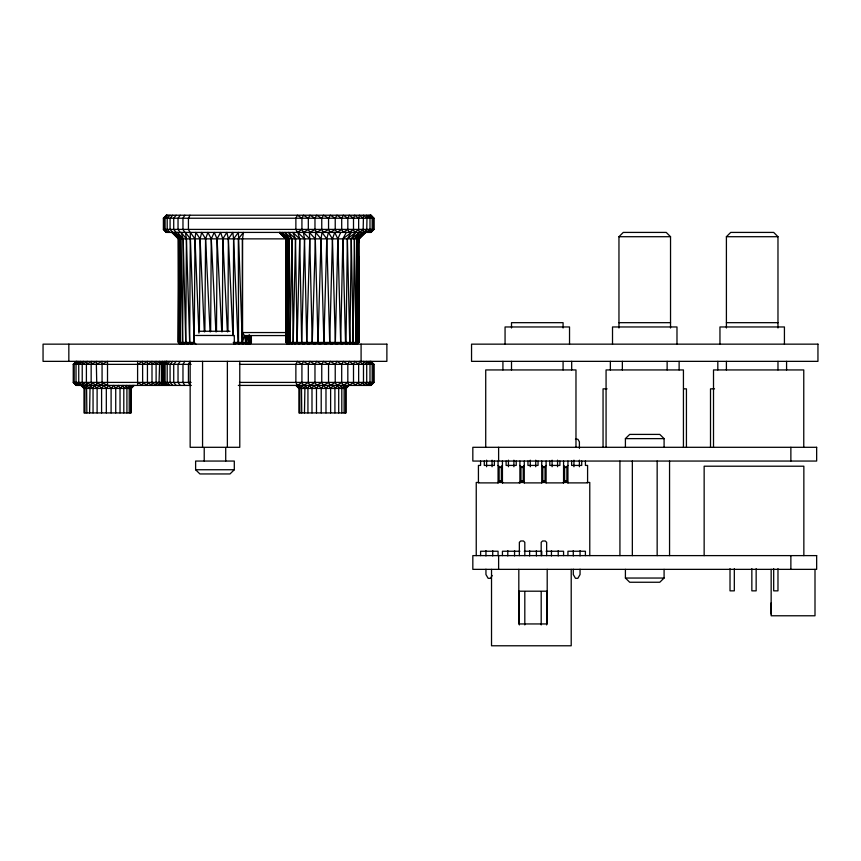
<?xml version="1.0" encoding="UTF-8"?>
<svg xmlns="http://www.w3.org/2000/svg" width="861" height="861" viewBox="0 0 861 861"><rect width="100%" height="100%" fill="white"/><g stroke="black" fill="none" stroke-linecap="round" stroke-linejoin="round"><path stroke-width="1.29" d="M249.776 344.152L251.38 342.441L251.38 335.715M340.73 232.416L337.846 238.863L335.36 342.441L330.958 344.152L329.72 342.441L326.793 238.863L322.025 232.416L321.024 238.863L318.01 342.441L313.867 344.152L312.242 342.441L309.756 238.863L303.395 232.416L304.514 238.863L301.662 342.441L298.832 344.152L297.099 342.441L295.506 238.863L288.532 232.416L291.954 238.863L290.06 342.441L291.793 344.152L293.203 342.441L291.954 238.863L284.969 232.416L289.156 238.863L287.757 342.441L289.479 344.152L290.06 342.441L289.156 238.863L282.236 232.416L287.187 238.863L286.347 342.441L288.069 344.152L287.187 238.863L280.406 232.416L286.1 238.863L286.347 342.441L287.596 344.152L285.874 342.441L285.884 335.715M362.481 234.257L358.563 238.863L365.15 232.416L358.94 238.863L358.822 342.441L285.874 342.441L285.917 238.863L279.588 232.416L286.638 238.863L281.482 233.331M178.657 255.007L178.431 342.441L180.153 344.152L178.905 342.441L178.453 238.863L172.114 232.416L179.142 238.863L180.627 344.152L178.905 342.441L179.142 238.863L173.007 232.416L180.724 238.863L182.618 342.441L182.037 344.152L180.315 342.441L180.724 238.863L174.848 232.416L183.178 238.863L185.761 342.441L184.351 344.152L182.618 342.441L183.178 238.863L181.111 232.416L186.428 238.863L189.657 342.441L191.39 344.152L194.209 342.441L194.995 238.863L195.813 232.416L200.086 238.863L204.315 331.819M242.479 238.863L242.479 332.55L244.384 335.564L242.307 342.441L238.54 344.152L238.325 238.863L243.491 232.416L242.479 238.863L242.436 344.152L245.837 342.441L246.859 335.564L248.571 342.441L247.893 344.152L250.433 342.441L250.443 335.715M285.874 342.441L286.1 238.863L279.524 232.416L285.917 238.863L286.282 326.297M178.657 288.629L178.431 342.441L194.209 342.441L195.921 344.152M227.961 331.679L228.369 238.863L226.852 232.416L222.816 238.863L222.332 331.679M233.256 335.715L233.589 238.863L232.836 232.416L228.369 238.863L232.857 334.466M372.2 218.231L370.499 215.218L373.523 218.231L373.534 229.403L370.499 232.416L372.2 229.403L372.2 218.231L369.068 215.218L369.993 218.231L369.993 229.403L366.711 232.416L366.969 218.231L363.482 215.218L363.159 229.403L359.435 232.416L354.42 238.863L356.013 342.441L353.021 344.152L354.42 238.863L362.298 232.416L356.798 238.863L357.875 342.441L355.335 344.152L356.013 342.441L356.798 238.863L364.235 232.416L358.305 238.863L357.875 342.441L356.745 344.152L358.822 342.441L358.639 238.863L363.557 233.331L358.499 238.863L365.268 232.416L358.929 238.863L285.917 238.863M216.498 331.679L217.069 238.863L214.249 232.416L211.268 238.863L210.633 331.679M142.635 364.354L147.446 361.351L147.446 385.416L142.635 382.402L142.603 361.351L137.599 364.354M199.386 331.679L200.086 238.863L201.711 232.416L205.564 238.863L210.052 331.819M204.875 331.679L205.564 238.863L207.91 232.416L211.268 238.863L215.907 331.819M358.606 242.899L358.639 238.863L365.355 232.416M142.635 382.402L142.603 385.416L137.599 382.402M147.468 382.402L151.999 385.416L151.999 361.351L147.468 364.354M245.686 335.564L245.579 344.152L248.571 342.441L248.98 335.026M96.357 382.402L102.072 385.416L102.072 361.351L96.357 364.354L96.787 385.416L91.158 382.402L91.158 364.354L91.826 361.351L86.401 364.354L86.401 382.402L87.348 385.416L82.225 382.402L82.225 364.354L83.485 361.351L78.738 364.354L78.738 382.402L80.342 385.416L76.026 382.402L76.026 364.354L78.039 361.351L74.186 364.354L74.186 382.402L76.618 385.416L73.25 382.402L73.25 364.354L76.145 361.351M369.993 364.354L366.711 361.351L366.711 385.416L369.993 382.402L369.993 364.354L369.068 361.351L372.2 364.354L372.2 382.402L370.499 385.416L373.545 382.402L373.534 364.354L370.973 361.351L373.986 364.354L373.986 382.402L370.973 385.416L238.325 385.416M151.934 382.402L156.11 385.416L156.11 361.351L151.934 364.354M366.969 382.402L363.482 385.416L363.482 361.351L366.969 364.354M96.357 364.354L96.787 361.351L91.158 364.354M89.587 412.925L90.071 385.416L93.053 388.429L93.053 412.925M304.471 412.925L304.955 385.416L307.937 388.429L307.937 412.925M155.841 382.402L159.662 385.416L159.048 382.402L159.662 361.351L155.841 364.354M129.236 412.925L129.236 388.429L129.936 385.416L126.922 388.429L126.922 412.925M344.131 412.925L344.131 388.429L344.83 385.416L341.806 388.429L341.806 412.925M346.326 232.416L342.861 238.863L345.509 342.441L341.451 344.152L340.676 342.441L342.861 238.863L351.385 232.416L347.37 238.863L349.749 342.441L345.982 344.152L347.37 238.863L355.797 232.416L351.256 238.863L353.29 342.441L349.878 344.152L351.256 238.863L359.457 232.416L358.65 229.403L358.65 218.231L359.435 215.218L363.159 218.231M363.159 382.402L359.435 385.416L358.65 382.402L358.65 364.354L359.435 361.351L363.159 364.354M369.993 229.403L369.068 232.416L372.2 229.403M369.993 382.402L369.068 385.416L372.2 382.402M86.401 364.354L87.348 361.351L82.225 364.354M159.048 382.402L162.535 385.416L161.427 382.402L161.427 364.354L162.535 361.351L159.048 364.354M93.053 388.429L94.193 385.416L97.11 388.429L97.11 412.925M307.937 388.429L309.088 385.416L311.994 388.429L311.994 412.925M358.65 229.403L354.667 232.416L353.505 229.403L353.505 218.231L354.667 215.218L358.65 218.231M358.65 382.402L354.667 385.416L353.505 382.402L353.505 364.354L354.667 361.351L358.65 364.354M353.505 229.403L349.254 232.416L347.822 229.403L347.822 218.231L349.254 215.218L353.505 218.231M353.505 382.402L349.254 385.416L347.822 382.402L347.822 364.354L349.254 361.351L353.505 364.354M189.98 215.218L188.43 218.231L188.43 229.403L189.98 232.416M189.98 361.351L188.43 364.354L188.43 382.402L189.98 385.416M130.668 412.925L130.668 388.429L132.26 385.416L129.236 388.429M345.562 412.925L345.562 388.429L347.144 385.416L344.131 388.429M308.324 229.403L303.513 232.416L301.92 229.403L301.92 218.231L303.513 215.218L308.324 218.231L308.324 229.403L309.971 232.416L314.975 229.403L314.975 218.231L316.687 215.218L321.756 218.231L321.756 229.403L323.51 232.416L328.547 229.403L328.547 218.231L330.301 215.218L335.23 218.231L335.23 229.403L336.952 232.416L341.699 229.403L341.699 218.231L343.302 215.218L347.822 218.231M308.324 382.402L303.513 385.416L301.92 382.402L301.92 364.354L303.513 361.351L308.324 364.354L308.324 382.402L309.971 385.416L314.975 382.402L314.975 364.354L316.687 361.351L321.756 364.354L321.756 382.402L323.51 385.416L328.547 382.402L328.547 364.354L330.301 361.351L335.23 364.354L335.23 382.402L336.952 385.416L341.699 382.402L341.699 364.354L343.302 361.351L347.822 364.354M78.738 364.354L80.342 361.351L76.026 364.354M308.324 218.231L309.971 215.218L314.975 218.231M308.324 364.354L309.971 361.351L314.975 364.354M97.11 388.429L98.8 385.416L101.587 388.429L101.587 412.925M311.994 388.429L313.695 385.416L316.482 388.429L316.482 412.925M335.23 218.231L336.952 215.218L341.699 218.231M335.23 364.354L336.952 361.351L341.699 364.354M492.18 575.482L490.533 578.312L488.133 578.312L485.948 574.535L485.948 569.218M321.756 218.231L323.51 215.218L328.547 218.231M321.756 364.354L323.51 361.351L328.547 364.354M161.427 382.402L164.666 385.416L162.89 382.402L162.89 364.354L164.666 361.351L161.427 364.354M184.835 215.218L182.973 218.231L182.973 229.403L184.835 232.416M184.835 361.351L182.973 364.354L182.973 382.402L184.835 385.416M250.347 335.715L250.433 342.441L249.303 344.152L251.38 342.441L251.326 335.715M101.587 388.429L103.729 385.416L106.323 388.429L106.323 412.925M316.482 388.429L318.613 385.416L321.207 388.429L321.207 412.925M180.197 215.218L178.033 218.231L178.033 229.403L180.197 232.416M180.197 361.351L178.033 364.354L178.033 382.402L180.197 385.416M176.128 215.218L173.718 218.231L173.718 229.403L176.128 232.416M176.128 361.351L173.718 364.354L173.718 382.402L176.128 385.416M74.186 364.354L76.618 361.351L73.25 364.354L191.11 364.354M106.323 388.429L108.787 385.416L111.101 388.429L111.101 412.925M321.207 388.429L323.682 385.416L325.985 388.429L325.985 412.925M370.973 232.416L373.986 229.403L373.986 218.231L370.973 215.218L166.399 215.218L163.386 218.231L163.386 229.403L166.399 232.416L370.973 232.416L373.534 229.403M373.534 382.402L370.499 385.416M166.399 215.218L163.827 218.231L163.827 229.403L166.399 232.416M162.89 382.402L165.958 385.416L163.386 382.402L163.386 364.354L165.958 361.351L162.89 364.354M172.706 215.218L170.08 218.231L170.08 229.403L172.706 232.416M172.706 361.351L170.08 364.354L170.08 382.402L172.706 385.416M111.101 388.429L113.803 385.416L115.729 388.429L115.729 412.925M325.985 388.429L328.687 385.416L330.624 388.429L330.624 412.925M169.983 215.218L167.195 218.231L167.195 229.403L169.983 232.416M169.983 361.351L167.195 364.354L167.195 382.402L169.983 385.416M357.218 344.152L358.822 342.441L358.606 256.352M115.729 388.429L118.592 385.416L120.023 388.429L120.023 412.925M330.624 388.429L333.476 385.416L334.918 388.429L334.918 412.925M168.003 215.218L165.086 218.231L165.086 229.403L168.003 232.416M168.003 361.351L165.086 364.354L165.086 382.402L168.003 385.416M363.762 233.331L358.424 238.863L365.247 232.416M120.023 388.429L122.972 385.416L123.801 388.429L123.801 412.925M334.918 388.429L337.867 385.416L338.696 388.429L338.696 412.925M166.797 361.351L163.816 364.354L163.816 382.402L166.797 385.416M370.542 232.416L373.523 229.403M123.801 388.429L126.804 385.416L126.922 388.429M338.696 388.429L341.699 385.416L341.806 388.429M130.668 388.429L133.681 385.416L131.152 388.429L131.152 412.925L84.001 412.925L84.001 388.429L81.946 385.416L84.959 388.429L84.959 412.925M134.165 385.416L131.152 388.429L84.001 388.429L80.988 385.416M163.386 364.354L166.399 361.351M345.562 388.429L348.576 385.416L346.047 388.429L346.047 412.925L298.896 412.925L298.896 388.429L296.841 385.416L299.854 388.429L299.854 412.925M349.06 385.416L346.047 388.429L298.896 388.429L295.883 385.416M618.962 327.998L618.962 236.71L623.256 232.416L666.231 232.416L670.536 236.71L670.536 327.998M726.404 327.998L726.404 236.71L730.709 232.416L773.684 232.416L777.978 236.71L777.978 327.998M502.437 465.424L500.252 467.609L498.067 465.424M480.578 461.055L480.578 465.424L478.425 465.424L478.425 482.892L498.067 482.892L500.252 480.707L502.437 482.892L519.904 482.892L522.089 480.707L524.274 482.892L541.741 482.892L543.915 480.707L546.1 482.892L563.568 482.892L565.752 480.707L567.937 482.892L587.589 482.892L587.589 465.424L585.426 465.424L585.426 461.055M524.274 465.424L522.089 467.609L519.904 465.424M546.1 465.424L543.915 467.609L541.741 465.424M567.937 465.424L565.752 467.609L563.568 465.424M234.3 469.74L230.005 473.948L199.924 473.948L195.619 469.74L195.619 461.055L234.3 461.055L234.3 469.74L195.619 469.74M625.409 447.3L625.409 438.626L629.703 434.407L659.784 434.407L664.089 438.626L664.089 447.3M664.089 569.358L664.089 578.043L659.784 582.251L629.703 582.251L625.409 578.043L625.409 569.358M366.969 229.403L363.482 232.416L363.159 229.403M301.92 229.403L297.422 232.416L295.872 229.403L295.872 218.231L297.422 215.218L301.92 218.231M347.822 229.403L343.302 232.416L341.699 229.403M301.92 382.402L297.422 385.416L295.872 382.402L295.872 364.354L297.422 361.351L301.92 364.354M347.822 382.402L343.302 385.416L341.699 382.402M335.23 229.403L330.301 232.416L328.547 229.403M335.23 382.402L330.301 385.416L328.547 382.402M321.756 229.403L316.687 232.416L314.975 229.403M321.756 382.402L316.687 385.416L314.975 382.402M101.856 364.354L107.517 361.351L107.517 385.416L101.856 382.402M234.009 344.152L238.066 342.441L233.589 238.863L238.422 232.416L242.307 342.441L242.479 332.55L285.648 332.55M163.386 218.231L373.986 218.231M163.386 229.403L373.986 229.403M618.962 236.71L670.536 236.71M726.404 236.71L777.978 236.71M178.431 238.863L178.431 342.441L178.453 238.863L172.092 232.416L178.701 238.863L173.89 233.331L178.873 238.863L172.103 232.416L178.431 238.863L285.648 238.863M618.962 322.671L670.536 322.671M726.404 322.671L777.978 322.671M199.924 331.259L230.005 331.259M195.619 335.478L234.3 335.478L234.3 344.152M286.799 335.564L244.384 335.564L245.837 342.441M233.234 342.441L251.38 342.441M239.466 364.354L373.986 364.354M191.11 382.402L73.25 382.402L76.145 385.416L191.314 385.416M239.466 382.402L373.986 382.402M607.091 388.849L603.055 388.849L603.055 447.3M683.742 388.849L686.432 388.849L686.432 447.3M714.533 388.849L710.508 388.849L710.508 447.3M625.409 438.626L664.089 438.626M575.449 439.228L577.882 439.228L579.399 441.844L579.399 448.398M478.91 482.472L476.241 482.472L476.241 555.614M497.604 482.472L502.953 482.472M518.979 482.472L524.317 482.472M541.687 482.472L545.691 482.472M563.051 482.472L568.4 482.472M587.094 482.472L589.774 482.472L589.774 555.614M519.904 551.244L502.437 551.244L502.437 555.614M524.274 551.244L541.741 551.244L541.741 555.614M546.1 551.244L563.568 551.244L563.568 555.614M625.409 578.043L664.089 578.043M518.817 591.195L547.198 591.195M771.155 602.894L771.155 614.065M86.401 382.402L91.826 385.416L91.158 382.402M78.738 382.402L83.485 385.416L82.225 382.402M74.186 382.402L78.039 385.416L76.026 382.402M369.993 218.231L366.711 215.218L366.969 218.231M371.242 362.104L372.781 363.6M370.499 215.218L373.534 218.231L370.973 215.218M373.534 364.354L370.499 361.351L372.2 364.354M304.471 388.429L301.468 385.416L301.737 412.925M301.737 388.429L298.724 385.416L299.854 388.429M163.386 382.402L166.399 385.416M89.587 388.429L86.574 385.416L86.853 412.925M86.853 388.429L83.829 385.416L84.959 388.429M177.56 232.416L183.178 238.863M249.442 335.026L250.433 342.441M247.914 335.564L248.571 342.441M227.39 331.819L222.816 238.863L220.62 232.416L217.069 238.863L221.74 331.819M198.913 333.142L194.995 238.863L190.335 232.416L189.657 342.441L187.494 344.152L185.761 342.441L186.428 238.863L185.395 232.416L190.399 238.863L194.209 342.441M358.305 238.863L358.822 342.441L358.606 272.485M358.606 285.938L358.822 342.441M815.001 569.358L815.001 615.776L771.155 615.776L771.155 569.358M803.765 447.3L803.765 369.939L713.511 369.939L713.511 447.3M803.851 555.614L803.851 466.21L704.147 466.21L704.147 555.614M790.872 447.3L790.872 461.055M790.872 555.614L790.872 569.358M786.577 361.351L786.577 369.939M784.425 344.152L784.425 326.965L719.957 326.965L719.957 344.152M777.978 361.351L777.978 369.939M777.978 568.658L777.978 590.85L773.684 590.85L773.684 568.658M756.152 568.658L756.152 590.85L751.847 590.85L751.847 568.658M734.315 568.658L734.315 590.85L730.02 590.85L730.02 568.658M726.404 361.351L726.404 369.939M717.816 361.351L717.816 369.939M683.43 447.3L683.43 369.939L606.069 369.939L606.069 447.3M679.125 361.351L679.125 369.939M676.983 344.152L676.983 326.965L612.515 326.965L612.515 344.152M669.557 461.055L669.557 555.614M667.135 361.351L667.135 369.939M657.158 461.055L657.158 555.614M632.34 461.055L632.34 555.614M622.352 361.351L622.352 369.939M619.931 461.055L619.931 555.614M610.363 361.351L610.363 369.939M585.405 555.614L585.405 551.244L567.937 551.244L567.937 555.614M581.713 461.055L581.713 465.424L571.618 465.424L571.618 461.055M580.056 550.62L580.056 555.937M580.056 569.218L580.056 574.535L577.871 578.312L575.471 578.312L573.286 574.535L573.286 569.218M579.399 460.183L579.399 466.737M575.977 447.3L575.977 369.939L485.722 369.939L485.722 447.3M573.943 460.183L573.943 466.737M573.286 550.62L573.286 555.937M571.682 361.351L571.682 369.939M571.209 569.358L571.209 645.782L491.523 645.782L491.523 569.358M569.53 344.152L569.53 326.965L505.063 326.965L505.063 344.152M567.937 461.055L567.937 482.892M566.872 466.49L566.872 481.826M564.633 466.49L564.633 481.826M563.568 461.055L563.568 482.892M563.083 327.998L563.083 322.671L511.509 322.671L511.509 327.998M563.083 361.351L563.083 369.939M559.887 461.055L559.887 465.424L549.792 465.424L549.792 461.055M558.219 550.62L558.219 555.937M557.562 460.183L557.562 466.737M552.105 460.183L552.105 466.737M551.449 550.62L551.449 555.937M547.198 569.358L547.198 623.945L518.817 623.945L518.817 569.358M546.649 555.657L546.649 542.333L545.271 540.977L542.548 540.977L541.192 542.333L541.192 555.657M546.649 591.625L546.649 624.925M546.1 461.055L546.1 482.892M545.035 466.49L545.035 481.826M542.807 466.49L542.807 481.826M541.741 461.055L541.741 482.892M541.192 591.625L541.192 624.925M538.05 461.055L538.05 465.424L527.954 465.424L527.954 461.055M536.392 550.62L536.392 555.937M535.736 460.183L535.736 466.737M530.279 460.183L530.279 466.737M529.623 550.62L529.623 555.937M524.812 555.657L524.812 542.333L523.466 540.977L520.733 540.977L519.355 542.333L519.355 555.657M524.812 591.625L524.812 624.925M524.274 461.055L524.274 482.892M523.208 466.49L523.208 481.826M520.97 466.49L520.97 481.826M519.904 461.055L519.904 482.892M519.355 591.625L519.355 624.925M516.223 461.055L516.223 465.424L506.117 465.424L506.117 461.055M514.555 550.62L514.555 555.937M513.899 460.183L513.899 466.737M511.509 361.351L511.509 369.939M508.442 460.183L508.442 466.737M507.786 550.62L507.786 555.937M502.921 361.351L502.921 369.939M502.437 461.055L502.437 482.892M501.371 466.49L501.371 481.826M499.132 466.49L499.132 481.826M498.616 447.3L498.616 461.055M498.616 555.614L498.616 569.358M498.067 461.055L498.067 482.892M498.067 555.614L498.067 551.244L480.599 551.244L480.599 555.614M494.386 461.055L494.386 465.424L484.291 465.424L484.291 461.055M492.718 550.62L492.718 555.937M492.061 460.183L492.061 466.737M486.605 460.183L486.605 466.737M485.948 550.62L485.948 555.937M361.093 344.152L361.093 361.351M239.778 361.351L239.778 447.3L190.152 447.3L190.152 361.351M227.369 361.351L227.369 447.3M225.711 447.838L225.711 461.055M204.218 447.838L204.218 461.055M202.561 361.351L202.561 447.3M137.599 361.351L137.599 385.416M68.837 344.152L68.837 361.351M295.506 238.863L293.203 342.441L294.936 344.152L297.099 342.441L299.725 238.863L297.852 232.416L304.514 238.863L306.753 342.441L308.421 344.152L312.242 342.441L315.61 232.416L321.024 238.863L323.876 342.441L325.286 344.152L329.72 342.441L332.443 238.863L334.725 232.416L337.846 238.863L340.676 342.441L336.393 344.152L335.36 342.441L332.443 238.863L328.439 232.416L326.793 238.863L323.876 342.441L319.539 344.152L318.01 342.441L315.298 238.863L309.357 232.416L309.756 238.863L306.753 342.441L303.373 344.152L301.662 342.441L299.725 238.863L292.858 232.416L295.506 238.863M166.797 215.218L163.816 218.231L166.851 215.218M386.88 344.152L43.05 344.152L43.05 361.351L386.88 361.351L386.88 344.152M817.95 344.152L471.548 344.152L471.548 361.351L817.95 361.351L817.95 344.152M816.658 447.3L472.829 447.3L472.829 461.055L816.658 461.055L816.658 447.3M816.658 555.614L472.829 555.614L472.829 569.358L816.658 569.358L816.658 555.614M166.851 232.416L163.827 229.403L166.797 232.416"/></g></svg>
